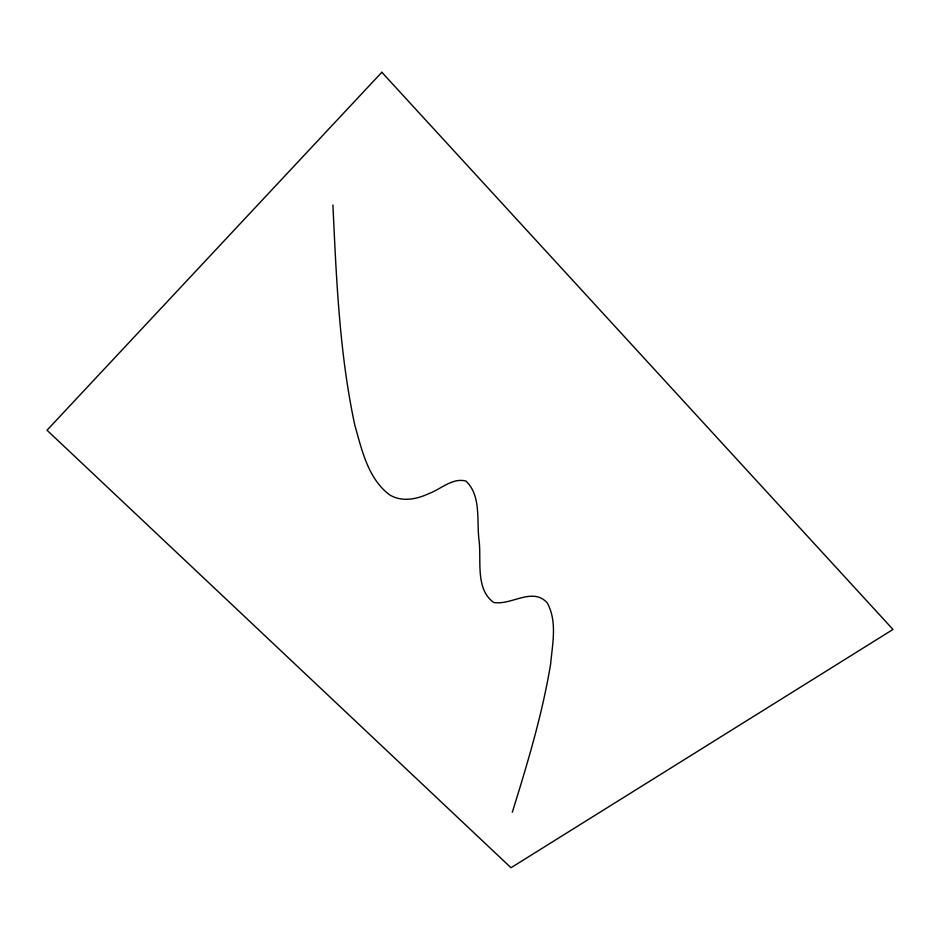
<?xml version="1.0" encoding="UTF-8"?>
<svg xmlns="http://www.w3.org/2000/svg" width="940" height="940" viewBox="0 0 940 940"><rect width="100%" height="100%" fill="white"/><g stroke="black" fill="none" stroke-linecap="round" stroke-linejoin="round"><path stroke-width="1.41" d="M512.288 812.313C527.457 763.515 542.333 714.388 550.64 663.875C552.462 643.853 557.408 621.563 547.292 602.928C532.463 586.56 511.454 605.63 493.723 602.458C474.688 588.922 481.821 559.136 478.883 538.902C476.686 519.844 481.233 495.474 465.911 481.057C452.257 477.473 440.684 489.435 428.511 493.735C416.397 499.422 401.662 502.195 389.595 494.851C367.869 478.46 361.888 449.943 354.815 425.197C339.328 352.864 336.379 278.651 332.913 204.979M381.84 72.263L47 430.226L511.007 867.738L893 629.448L381.84 72.263"/></g></svg>
